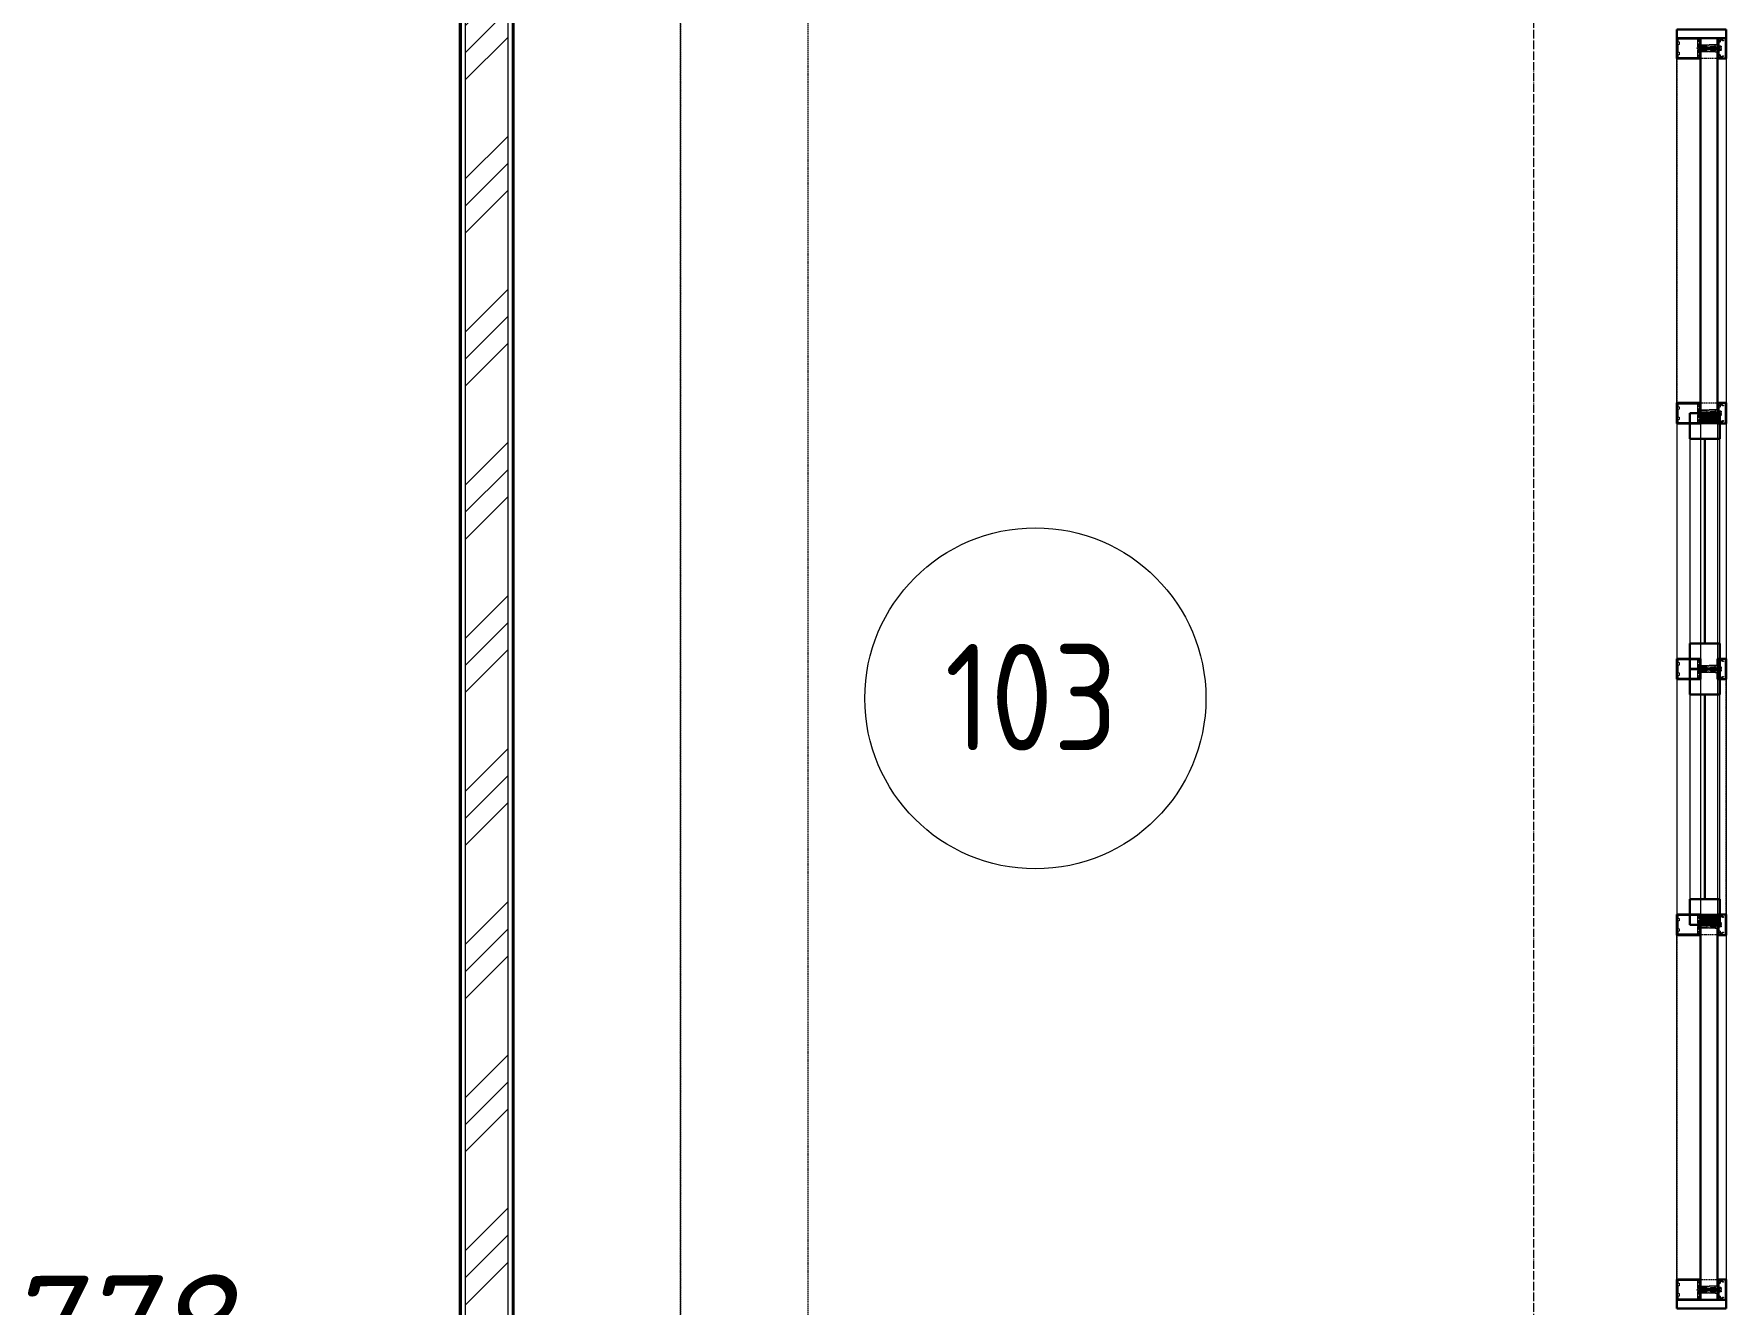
# Model space of a CAD drawing. Header units: millimetres. Extents: x 749182 to 2267578, y 70462 to 311449.
# Drawn here: x 1973313 to 1977281, y 79087 to 82067 of the extents above; entities that cross this region are included whole.
import ezdxf

# ---------------------------------------------------------------- set-up
doc = ezdxf.new("R2010")
doc.units = ezdxf.units.MM
for name, pattern in [('ADSK_Линия сетки', [25, 20, -2.5, 0, -2.5]), ('ADSK_Сверху', [4.5, 3, -1.5]), ('осеваяX2', [4, 2.5, -0.5, 0.5, -0.5])]:
    doc.linetypes.add(name, pattern=pattern)
doc.layers.get('Defpoints').update_dxf_attribs({"color": 255})
for name, color, linetype, lineweight in [('_ Окна', 7, 'Continuous', 30), ('Витраж', 7, 'Continuous', 9), ('Каркас', 7, 'Continuous', 9), ('Марки помещений', 7, 'Continuous', 20), ('Окна', 7, 'Continuous', 18), ('Оси', 165, 'осеваяX2', 13), ('Панели витража', 7, 'Continuous', 9), ('размеры', 7, 'Continuous', 9), ('Стены внутренние', 7, 'Continuous', 18), ('Стены штриховка', 7, 'Continuous', 18), ('Узлы', 7, 'Continuous', 18)]:
    doc.layers.add(name, color=color, linetype=linetype, lineweight=lineweight)
doc.styles.add('GOST Common_2', font='GOST_Common.ttf', dxfattribs={"width": 0.9, "height": 200})
doc.styles.add('М2', font='isocpeui.ttf')
doc.dimstyles.new('SPDS 1_100', dxfattribs={"dimscale": 100, "dimtxt": 2.5, "dimasz": 1.77, "dimexe": 1.25, "dimexo": 0.625, "dimtad": 1, "dimdec": 0, "dimrnd": 0.001, "dimzin": 9, "dimtxsty": 'М2', "dimblk": 'ARCHTICK', "dimcen": 2.5, "dimdle": 2, "dimclrt": 256, "dimadec": 0, "dimazin": 2, "dimtfac": 0.75, "dimtdec": 0, "dimtmove": 1, "dimatfit": 3, "dimfxl": 0, "dimtolj": 1, "dimlwd": 9, "dimlwe": 9, "dimarcsym": 0})

# ---------------------------------------------------------------- blocks, each defined once
blk = doc.blocks.new('Системная панель - ADSK_Cтеклопакет_40мм-1856710-01 План 1-го этажа маркировочный')
at = {"layer": 'Панели витража', "color": 253, "linetype": 'ADSK_Сверху', "true_color": 0xaaaaaa}
for p, q in [((-576, 20), (-599.8125, 20)), ((-599.8125, 20), (-599.8125, -20)), ((599.8125, 20), (576, 20)), ((599.8125, 20), (599.8125, -20)), ((-599.8125, -20), (-576, -20)), ((576, -20), (599.8125, -20))]:
    blk.add_line(p, q, dxfattribs=at)
blk = doc.blocks.new('Прямоугольный импост - Зазор 20х116мм-1858175-01 План 1-го этажа маркировочный')
at = {"layer": 'Витраж', "color": 253, "linetype": 'ADSK_Сверху', "true_color": 0xaaaaaa}
for p, q in [((18944.8, 6416.3), (18944.8, 6392.3)), ((19060.8, 6416.3), (19060.8, 6392.3))]:
    blk.add_line(p, q, dxfattribs=at)
blk = doc.blocks.new('Прямоугольный импост - Зазор 20х116мм-1858203-01 План 1-го этажа маркировочный')
at = {"layer": 'Витраж', "color": 253, "linetype": 'ADSK_Сверху', "true_color": 0xaaaaaa}
for p, q in [((0, 76), (-20, 76)), ((-20, 76), (-20, 20)), ((0, -40), (0, 76)), ((-20, -20), (-20, -40)), ((-20, -40), (0, -40))]:
    blk.add_line(p, q, dxfattribs=at)
blk = doc.blocks.new('Прямоугольный импост - 48х116мм простой-1856203-01 План 1-го этажа маркировочный')
at = {"layer": 'Витраж', "color": 253, "linetype": 'ADSK_Сверху', "true_color": 0xaaaaaa}
for p, q in [((19060.8, 5536.3), (18944.8, 5536.3)), ((18944.8, 5536.3), (18944.8, 4960.3)), ((19060.8, 5536.3), (19060.8, 4960.3))]:
    blk.add_line(p, q, dxfattribs=at)
blk = doc.blocks.new('Прямоугольный импост - 48х116мм-1510904-01 План 1-го этажа маркировочный')
at = {"layer": 'Витраж', "color": 253, "linetype": 'ADSK_Сверху', "true_color": 0xaaaaaa}
for p, q in [((18944.8, 4960.3), (18944.8, 4384.3)), ((19000.8, 4960.3), (19000.8, 4384.3)), ((19040.8, 4960.3), (19040.8, 4384.3)), ((19060.8, 4384.3), (19060.8, 4960.3)), ((18944.8, 4384.3), (19000.8, 4384.3)), ((19000.8, 4384.3), (19040.8, 4384.3)), ((19040.8, 4384.3), (19060.8, 4384.3))]:
    blk.add_line(p, q, dxfattribs=at)
blk = doc.blocks.new('Системная панель - ADSK_Cтеклопакет_40мм-1856715-01 План 1-го этажа маркировочный')
at = {"layer": 'Панели витража', "color": 253, "linetype": 'ADSK_Сверху', "true_color": 0xaaaaaa}
for p, q in [((11.90625, 20), (-11.90625, 20)), ((-11.90625, -20), (-11.90625, 20)), ((11.90625, 20), (11.90625, -20)), ((-11.90625, -20), (11.90625, -20))]:
    blk.add_line(p, q, dxfattribs=at)
blk = doc.blocks.new('Системная панель - ADSK_Cтеклопакет_40мм-1856717-01 План 1-го этажа маркировочный')
at = {"layer": 'Панели витража', "color": 253, "linetype": 'ADSK_Сверху', "true_color": 0xaaaaaa}
for p, q in [((-404, 20), (-427.8125, 20)), ((-427.8125, -20), (-427.8125, 20)), ((427.8125, 20), (404, 20)), ((427.8125, 20), (427.8125, -20)), ((-427.8125, -20), (-404, -20)), ((404, -20), (427.8125, -20))]:
    blk.add_line(p, q, dxfattribs=at)
blk = doc.blocks.new('Прямоугольный импост - 48х116мм простой-1856204-01 План 1-го этажа маркировочный')
at = {"layer": 'Витраж', "color": 253, "linetype": 'ADSK_Сверху', "true_color": 0xaaaaaa}
for p, q in [((19060.8, 4336.3), (18944.8, 4336.3)), ((18944.8, 4336.3), (18944.8, 3528.3)), ((19060.8, 4336.3), (19060.8, 3528.3)), ((18944.8, 3528.3), (19060.8, 3528.3))]:
    blk.add_line(p, q, dxfattribs=at)
blk = doc.blocks.new('Прямоугольный импост - Зазор 20х116мм-1858213-01 План 1-го этажа маркировочный')
at = {"layer": 'Витраж', "color": 253, "linetype": 'ADSK_Сверху', "true_color": 0xaaaaaa}
for p, q in [((-20, 20), (-20, 76)), ((-20, 76), (0, 76)), ((0, 76), (0, -40)), ((-20, -40), (-20, -20)), ((0, -40), (-20, -40))]:
    blk.add_line(p, q, dxfattribs=at)
blk = doc.blocks.new('Прямоугольный импост - 48х116мм-1856704-01 План 1-го этажа маркировочный')
at = {"layer": 'Витраж', "color": 253, "linetype": 'ADSK_Сверху', "true_color": 0xaaaaaa}
for p, q in [((-24, 76), (24, 76)), ((24, -40), (-24, -40))]:
    blk.add_line(p, q, dxfattribs=at)
blk = doc.blocks.new('Прямоугольный импост - 48х116мм-1858178-01 План 1-го этажа маркировочный')
at = {"layer": 'Витраж', "color": 253, "linetype": 'ADSK_Сверху', "true_color": 0xaaaaaa}
for p, q in [((-24, 20), (-24, 76)), ((-24, 76), (24, 76)), ((-24, -40), (-24, -20)), ((24, -40), (-24, -40))]:
    blk.add_line(p, q, dxfattribs=at)
blk = doc.blocks.new('Прямоугольный импост - 48х116мм-V18-01 План 1-го этажа маркировочный')
at = {"layer": 'Витраж', "color": 253, "linetype": 'ADSK_Сверху', "true_color": 0xaaaaaa}
for p, q in [((-24, 76), (24, 76)), ((24, 76), (24, 20)), ((24, -20), (24, -40)), ((24, -40), (-24, -40))]:
    blk.add_line(p, q, dxfattribs=at)
blk = doc.blocks.new('Прямоугольный импост - Зазор 20х116мм-1858181-01 План 1-го этажа маркировочный')
at = {"layer": 'Витраж', "color": 253, "linetype": 'ADSK_Сверху', "true_color": 0xaaaaaa}
for p, q in [((19060.8, 6460.3), (18944.8, 6460.3)), ((18944.8, 6460.3), (18944.8, 6416.3)), ((19060.8, 6460.3), (19060.8, 6416.3))]:
    blk.add_line(p, q, dxfattribs=at)
blk = doc.blocks.new('Системная панель - ADSK_Глухая_40 мм-1856709-01 План 1-го этажа маркировочный')
at = {"layer": 'Панели витража'}
for points in [[(-576, 12), (-576, 20), (-599.8, 19.7), (-599.8, -20), (-576, -20)], [(599.8, 19.7), (599.8, 20), (576, 20), (576, -20), (599.8, -19.1), (599.8, 12)]]:
    blk.add_hatch(color=256, dxfattribs=at).paths.add_polyline_path(points)
blk = doc.blocks.new('Прямоугольный импост - Зазор 20х116мм-1856230-01 План 1-го этажа маркировочный')
at = {"layer": 'Витраж', "lineweight": 30}
for p, q in [((0, 76), (-20, 76)), ((-20, 76), (-20, -40)), ((0, -40), (0, 76)), ((-20, -40), (0, -40))]:
    blk.add_line(p, q, dxfattribs=at)
blk = doc.blocks.new('Системная панель - ADSK_Cтеклопакет_40мм-1856712-01 План 1-го этажа маркировочный')
at = {"layer": 'Панели витража', "lineweight": 30}
for p, q in [((11.90625, 20), (-11.90625, 20)), ((-11.90625, 20), (-11.90625, -20)), ((11.90625, -20), (11.90625, 20)), ((-11.90625, -20), (11.90625, -20))]:
    blk.add_line(p, q, dxfattribs=at)
blk = doc.blocks.new('Витраж-тент - 60мм СМ4-1856713-01 План 1-го этажа маркировочный')
at = {"layer": '_ Окна'}
for p, q in [((-299.8125, 25), (-299.8125, -45)), ((-299.8125, 25), (-239.8125, 25)), ((-299.8125, -45), (-299.8125, 25)), ((-239.8125, 25), (-239.8125, -45)), ((299.8125, 25), (239.8125, 25)), ((239.8125, 25), (239.8125, -45)), ((299.8125, -45), (299.8125, 25)), ((299.8125, -45), (299.8125, 25)), ((-239.8125, -10), (239.8125, -10)), ((-239.8125, -45), (-299.8125, -45)), ((239.8125, -45), (299.8125, -45))]:
    blk.add_line(p, q, dxfattribs=at)
at = {"layer": 'Окна'}
for p, q in [((239.8125, 25), (-239.8125, 25)), ((-239.8125, -45), (239.8125, -45))]:
    blk.add_line(p, q, dxfattribs=at)
blk = doc.blocks.new('Системная панель - ADSK_Cтеклопакет_40мм-1856714-01 План 1-го этажа маркировочный')
at = {"layer": 'Панели витража', "lineweight": 30}
for p, q in [((427.8125, 20), (-427.8125, 20)), ((-427.8125, 20), (-427.8125, -20)), ((427.8125, -20), (427.8125, 20)), ((-427.8125, -20), (427.8125, -20))]:
    blk.add_line(p, q, dxfattribs=at)
blk = doc.blocks.new('Прямоугольный импост - Зазор 20х116мм-1856234-01 План 1-го этажа маркировочный')
at = {"layer": 'Витраж', "lineweight": 30}
for p, q in [((-20, 76), (0, 76)), ((-20, -40), (-20, 76)), ((0, 76), (0, -40)), ((0, -40), (-20, -40))]:
    blk.add_line(p, q, dxfattribs=at)
blk = doc.blocks.new('Прямоугольный импост - 48х116мм простой-V212-01 План 1-го этажа маркировочный')
at = {"layer": 'Витраж'}
for p, q in [((18944.8, 3528.3), (18944.8, 4336.3)), ((19060.8, 4336.3), (19060.8, 3528.3))]:
    blk.add_line(p, q, dxfattribs=at)
blk = doc.blocks.new('Прямоугольный импост - 48х116-1503859-01 План 1-го этажа маркировочный')
at = {"layer": 'Узлы'}
for p, q in [((-24, 76.5), (-24, 20.5)), ((24, 76.5), (-24, 76.5)), ((-21.5, 23), (-21.5, 74)), ((-21.5, 74), (-16.6, 74)), ((-15.1, 72.4), (-15.1, 70.9)), ((-15.1, 70.9), (-9.2, 70.9)), ((-9.2, 70.9), (-9.2, 72.4)), ((-7.6, 74), (7.6, 74)), ((9.2, 72.4), (9.2, 70.9)), ((9.2, 70.9), (15.1, 70.9)), ((15.1, 70.9), (15.1, 72.4)), ((16.6, 74), (21.5, 74)), ((21.5, 74), (21.5, 23)), ((24, 20.5), (24, 76.5)), ((-24, 20.5), (-18.1, 20.5)), ((-21, 23), (-21.5, 23)), ((-21, 26.1), (-21, 23)), ((-4.1, 26.8), (-20.2, 26.8)), ((-17.2, 24.3), (-15.8, 24.3)), ((-15, 20.5), (-11.8, 20.5)), ((-11, 21.3), (-11, 23.5)), ((-10.5, 24.3), (-10.5, 22.4)), ((-10.2, 24.3), (-5.9, 24.3)), ((-9.7, 21.7), (-8, 21.7)), ((-8, 21.7), (-8, 2.5)), ((-8, -14.1), (-8, 0)), ((-7.7, 2.2), (-6.7, 2.2)), ((-6.7, 0.3), (-7.7, 0.3)), ((-6.4, 2), (-6.4, 0.6)), ((-5.4, 5.1), (-5.4, 22.8)), ((-3.5, 5.1), (-5.4, 5.1)), ((-5.1, 23.5), (-5.1, 21.3)), ((-4.3, 20.5), (-0.8, 20.5)), ((-2.6, 23.8), (-2.6, 25.3)), ((2.6, 23.8), (-2.6, 23.8)), ((-2.5, -1.3), (-1.1, 4.3)), ((-0.8, 20.5), (0, 21.3)), ((0, 21.3), (0.8, 20.5)), ((0.8, 20.5), (4.3, 20.5)), ((1.1, 4.3), (2.5, -1.3)), ((2.6, 25.3), (2.6, 23.8)), ((5.4, 5.1), (3.5, 5.1)), ((20.2, 26.8), (4.1, 26.8)), ((5.1, 21.3), (5.1, 23.5)), ((5.4, 22.8), (5.4, 5.1)), ((5.9, 24.3), (10.2, 24.3)), ((6.4, 0.6), (6.4, 2)), ((6.7, 2.2), (7.7, 2.2)), ((7.7, 0.3), (6.7, 0.3)), ((8, 2.5), (8, 21.7)), ((8, 21.7), (9.7, 21.7)), ((8, -14.1), (8, 0)), ((10.5, 22.4), (10.5, 24.3)), ((11, 23.5), (11, 21.3)), ((11.8, 20.5), (15, 20.5)), ((15.8, 24.3), (17.2, 24.3)), ((18.1, 20.5), (24, 20.5)), ((21, 23), (21, 26.1)), ((21.5, 23), (21, 23)), ((-24, -20), (-24, -24.7)), ((-24, -27.3), (-24, -39.5)), ((-24, -39.5), (24, -39.5)), ((-21.4, -19.5), (-23.5, -19.5)), ((-23.2, -25.5), (-22.2, -25.5)), ((-22.7, -38.2), (-22.7, -27.8)), ((-22.7, -27.8), (-22, -27.8)), ((-7.4, -38.2), (-22.7, -38.2)), ((-22, -25.7), (-22.5, -25.7)), ((-21.8, -28), (-19.1, -32.6)), ((-18.3, -23.3), (-20.5, -23.3)), ((-18.9, -28.9), (-18.9, -25.5)), ((-18.9, -25.5), (-16, -25.5)), ((-17.4, -31.6), (-18.9, -28.9)), ((-5.7, -19.5), (-17.4, -19.5)), ((-14.5, -24), (-14.5, -22)), ((-14.5, -22), (-8.3, -22)), ((-8.3, -22), (-7.6, -22.7)), ((-6.9, -14.1), (-8, -14.1)), ((-0.4, -22.7), (-7.6, -22.7)), ((0, -38), (-7.4, -38.2)), ((-6.9, -14.1), (-6.6, -14.5)), ((-6.6, -14.5), (-6.2, -14.1)), ((-6.2, -14.1), (-4.3, -14.1)), ((-5.3, -19.1), (-5.7, -19.5)), ((-5, -19.5), (-5.3, -19.1)), ((5, -19.5), (-5, -19.5)), ((-2.4, -0.9), (-4.9, -3.8)), ((-4.9, -3.8), (-4.9, -14.1)), ((-4.9, -3.8), (4.9, -3.8)), ((-4.3, -14.1), (-3.9, -14.5)), ((-3.9, -14.5), (-3.6, -14.1)), ((-3.6, -14.1), (-2.5, -14.1)), ((-2.5, -14.1), (-2.5, -1.1)), ((2.4, -0.9), (-2.4, -0.9)), ((-0.4, -22.7), (0, -22.3)), ((0, -22.3), (0.4, -22.7)), ((15.9, -38.2), (0, -38)), ((7.6, -22.7), (0.4, -22.7)), ((4.9, -3.8), (2.4, -0.9)), ((2.5, -1.3), (2.5, -14.1)), ((2.5, -14.1), (3.6, -14.1)), ((3.6, -14.1), (3.9, -14.5)), ((3.9, -14.5), (4.3, -14.1)), ((4.3, -14.1), (6.2, -14.1)), ((4.9, -3.8), (4.9, -14.1)), ((5.3, -19.1), (5, -19.5)), ((5.7, -19.5), (5.3, -19.1)), ((17.4, -19.5), (5.7, -19.5)), ((6.2, -14.1), (6.6, -14.5)), ((6.6, -14.5), (6.9, -14.1)), ((8, -14.1), (6.9, -14.1)), ((7.6, -22.7), (8.3, -22)), ((8.3, -22), (14.5, -22)), ((14.5, -22), (14.5, -24)), ((22.7, -38.2), (15.9, -38.2)), ((16, -25.5), (18.9, -25.5)), ((17, -22), (17, -21.8)), ((18.9, -28.9), (17.4, -31.6)), ((20.5, -23.3), (18.3, -23.3)), ((18.9, -25.5), (18.9, -28.9)), ((19.1, -32.6), (21.8, -28)), ((23.5, -19.5), (21.4, -19.5)), ((21.8, -21.8), (21.8, -22)), ((22.5, -25.7), (22, -25.7)), ((22, -27.8), (22.7, -27.8)), ((22.2, -25.5), (23.2, -25.5)), ((22.7, -27.8), (22.7, -38.2)), ((24, -24.7), (24, -20)), ((24, -39.5), (24, -27.3))]:
    blk.add_line(p, q, dxfattribs=at)
at = {"layer": 'Узлы', "lineweight": 9}
for p, q in [((0, 28.9), (-2.4, 26.5)), ((-2.4, 26.5), (-2.4, -0.9)), ((2.4, 26.5), (0, 28.9)), ((2.4, -0.9), (2.4, 26.5)), ((-8, -19.5), (-8, -14.1)), ((-6.3, -23.7), (-6.3, -22.7)), ((6.4, -23.7), (-6.3, -23.7)), ((-5.2, -27.2), (-5.2, -23.7)), ((-5.1, -27.3), (5.1, -27.3)), ((3.9, -28.1), (-3.9, -28.1)), ((-2.6, -27.2), (-2.6, -23.7)), ((-2.5, -14.1), (-2.5, -19.5)), ((2.5, -14.1), (2.5, -19.5)), ((2.6, -27.2), (2.6, -23.7)), ((5.2, -27.2), (5.2, -23.7)), ((6.4, -22.7), (6.4, -23.7)), ((8, -14.1), (8, -19.5))]:
    blk.add_line(p, q, dxfattribs=at)
at = {"layer": 'Узлы'}
for centre, radius, start, end in [((-16.6, 72.4), 1.52, 0, 90), ((-7.6, 72.4), 1.52, 90, 180), ((7.6, 72.4), 1.52, 0, 90), ((16.6, 72.4), 1.52, 90, 180), ((-20.2, 26.1), 0.762, 90, 180), ((-17.2, 23), 1.27, 90, 180), ((-16.2, 22.8), 2.29, 180, 225.1897), ((-18.1, 20.9), 0.381, 270, 45.1897), ((-15.8, 23), 1.27, 0, 90), ((-15, 20.9), 0.381, 134.8103, 270), ((-16.9, 22.8), 2.29, 314.8103, 0), ((-11.8, 21.3), 0.762, 270, 0), ((-10.2, 23.5), 0.762, 90, 180), ((-9.7, 22.4), 0.762, 180, 270), ((-7.7, 2.5), 0.254, 180, 270), ((-7.7, 0), 0.254, 90, 180), ((-6.9, 22.8), 1.52, 360, 90), ((-6.7, 2), 0.254, 360, 90), ((-6.7, 0.6), 0.254, 270, 360), ((-5.9, 23.5), 0.762, 0, 90), ((-4.3, 21.3), 0.762, 180, 270), ((-4.1, 25.3), 1.52, 360, 90), ((0, 4), 3.63, 17.5064, 162.4936), ((0, 4), 1.09, 15, 165), ((4.1, 25.3), 1.52, 90, 180), ((4.3, 21.3), 0.762, 270, 0), ((5.9, 23.5), 0.762, 90, 180), ((6.9, 22.8), 1.52, 90, 180), ((6.7, 2), 0.254, 90, 180), ((6.7, 0.6), 0.254, 180, 270), ((7.7, 2.5), 0.254, 270, 0), ((7.7, 0), 0.254, 0, 90), ((9.7, 22.4), 0.762, 270, 0), ((10.2, 23.5), 0.762, 0, 90), ((11.8, 21.3), 0.762, 180, 270), ((15.8, 23), 1.27, 90, 180), ((16.9, 22.8), 2.29, 180, 225.1897), ((15, 20.9), 0.381, 270, 45.1897), ((17.2, 23), 1.27, 0, 90), ((18.1, 20.9), 0.381, 134.8103, 270), ((16.2, 22.8), 2.29, 314.8103, 0), ((20.2, 26.1), 0.762, 0, 90), ((-23.5, -20), 0.508, 90, 180), ((-23.2, -24.7), 0.762, 180, 270), ((-22.5, -27.3), 1.52, 90, 180), ((-22.2, -26.8), 1.27, 288.6629, 90), ((-22, -26.8), 1.02, 270, 90), ((-19.5, -21.8), 2.29, 134.8103, 180), ((-20.5, -22), 1.27, 180, 270), ((-21.4, -19.9), 0.381, 314.8103, 90), ((-18.3, -32.1), 1.02, 210, 30), ((-18.3, -22), 1.27, 270, 0), ((-17.4, -19.9), 0.381, 90, 225.1897), ((-19.3, -21.8), 2.29, 0, 45.1897), ((-16, -24), 1.52, 270, 0), ((16, -24), 1.52, 180, 270), ((19.3, -21.8), 2.29, 134.8103, 180), ((18.3, -22), 1.27, 180, 270), ((18.3, -32.1), 1.02, 150, 330), ((17.4, -19.9), 0.381, 314.8103, 90), ((20.5, -22), 1.27, 270, 0), ((21.4, -19.9), 0.381, 90, 225.1897), ((22.2, -26.8), 1.27, 90, 251.3371), ((22, -26.8), 1.02, 90, 270), ((19.5, -21.8), 2.29, 0, 45.1897), ((22.5, -27.3), 1.52, 360, 90), ((23.2, -24.7), 0.762, 270, 0), ((23.5, -20), 0.508, 0, 90)]:
    blk.add_arc(centre, radius, start, end, dxfattribs=at)
at = {"layer": 'Узлы', "lineweight": 9}
for centre, radius, start, end in [((-3.9, -26.7), 1.38, 200.9416, 339.0732), ((0, -23.9), 4.19, 234.2873, 305.7127), ((3.9, -26.7), 1.38, 200.9416, 339.0732)]:
    blk.add_arc(centre, radius, start, end, dxfattribs=at)
blk = doc.blocks.new('Прямоугольный импост - 48х116мм-1856700-01 План 1-го этажа маркировочный')
at = {"layer": 'Витраж', "lineweight": 30}
for p, q in [((-24, 20), (-24, 76)), ((-24, 76), (24, 76)), ((24, 76), (24, 20)), ((-0.1875, 20), (-24, 20)), ((-0.1875, -20), (-0.1875, 20)), ((24, 20), (0.1875, 20)), ((0.1875, 20), (0.1875, -20)), ((-24, -40), (-24, -20)), ((-24, -20), (-0.1875, -20)), ((0.1875, -20), (24, -20)), ((24, -20), (24, -40)), ((24, -40), (-24, -40))]:
    blk.add_line(p, q, dxfattribs=at)
blk = doc.blocks.new('Прямоугольный импост - 48х116мм-1856701-01 План 1-го этажа маркировочный')
at = {"layer": 'Витраж', "lineweight": 30}
for p, q in [((-24, 20), (-24, 76)), ((-24, 76), (24, 76)), ((24, 76), (24, 20)), ((-0.1875, 20), (-24, 20)), ((-0.1875, -20), (-0.1875, 20)), ((24, 20), (0.1875, 20)), ((0.1875, 20), (0.1875, -20)), ((-24, -40), (-24, -20)), ((-24, -20), (-0.1875, -20)), ((0.1875, -20), (24, -20)), ((24, -20), (24, -40)), ((24, -40), (-24, -40))]:
    blk.add_line(p, q, dxfattribs=at)
blk = doc.blocks.new('Витраж-тент - 60мм СМ4-1856718-01 План 1-го этажа маркировочный')
at = {"layer": '_ Окна'}
for p, q in [((-299.8125, 25), (-299.8125, -45)), ((-299.8125, 25), (-239.8125, 25)), ((-299.8125, -45), (-299.8125, 25)), ((-239.8125, 25), (-239.8125, -45)), ((299.8125, 25), (239.8125, 25)), ((239.8125, 25), (239.8125, -45)), ((299.8125, -45), (299.8125, 25)), ((299.8125, -45), (299.8125, 25)), ((-239.8125, -10), (239.8125, -10)), ((-239.8125, -45), (-299.8125, -45)), ((239.8125, -45), (299.8125, -45))]:
    blk.add_line(p, q, dxfattribs=at)
at = {"layer": 'Окна'}
for p, q in [((239.8125, 25), (-239.8125, 25)), ((-239.8125, -45), (239.8125, -45))]:
    blk.add_line(p, q, dxfattribs=at)
blk = doc.blocks.new('Прямоугольный импост - 48х116мм-V213-01 План 1-го этажа маркировочный')
at = {"layer": 'Витраж'}
for p, q in [((18944.8, 4936.3), (18944.8, 4384.3)), ((19000.8, 4936.3), (19000.8, 4384.3)), ((19040.8, 4936.3), (19040.8, 4384.3)), ((19060.8, 4936.3), (19060.8, 4384.3)), ((19040.8, 4384.3), (19000.8, 4384.3))]:
    blk.add_line(p, q, dxfattribs=at)
blk = doc.blocks.new('Прямоугольный импост - 48х116мм-1510903-01 План 1-го этажа маркировочный')
at = {"layer": 'Витраж'}
for p, q in [((18944.8, 5536.3), (18944.8, 4984.3)), ((19000.8, 5536.3), (19040.8, 5536.3)), ((19000.8, 5536.3), (19000.8, 4984.3)), ((19040.8, 5536.3), (19040.8, 4984.3)), ((19060.8, 5536.3), (19060.8, 4984.3))]:
    blk.add_line(p, q, dxfattribs=at)
blk = doc.blocks.new('Прямоугольный импост - 48х116мм-1856705-01 План 1-го этажа маркировочный')
at = {"layer": 'Витраж', "lineweight": 30}
for p, q in [((-24, 20), (-24, 76)), ((-24, 76), (24, 76)), ((24, 76), (24, 20)), ((-0.1875, 20), (-24, 20)), ((-0.1875, -20), (-0.1875, 20)), ((24, 20), (0.1875, 20)), ((0.1875, 20), (0.1875, -20)), ((-24, -40), (-24, -20)), ((-24, -20), (-0.1875, -20)), ((0.1875, -20), (24, -20)), ((24, -20), (24, -40)), ((24, -40), (-24, -40))]:
    blk.add_line(p, q, dxfattribs=at)
blk = doc.blocks.new('_ArchTick')
at = {"color": 0, "linetype": 'ByBlock', "const_width": 0.15}
blk.add_lwpolyline([(-0.5, -0.5), (0.5, 0.5)], dxfattribs=at)
blk = doc.blocks.new('*D2798')
at = {"layer": 'Defpoints', "color": 0, "lineweight": 20, "transparency": 16777216}
for p in [(1974321.8, 78845.4), (1972549.1, 78023.5), (1974326.8, 78034.5)]:
    blk.add_point(p, dxfattribs=at)
at = {"layer": 'размеры', "color": 0, "lineweight": 9, "transparency": 16777216}
for p, q in [((1972548.7, 78086), (1972543.3, 78959.4)), ((1974326.5, 78097), (1974321.1, 78970.4)), ((1972344.1, 78833.2), (1974521.8, 78846.7))]:
    blk.add_line(p, q, dxfattribs=at)
at = {"layer": 'размеры', "color": 0, "lineweight": 9, "transparency": 16777216, "xscale": 177, "yscale": 177, "zscale": 177}
for p, rotation in [((1972544.1, 78834.4), 180.3539853075879), ((1974321.8, 78845.4), 0.3539853075879167)]:
    blk.add_blockref('_ArchTick', p, dxfattribs=dict(at, rotation=rotation))
at = {"layer": 'размеры', "lineweight": 20, "transparency": 16777216, "insert": (1973431.8, 79029), "char_height": 250, "width": 560.473, "attachment_point": 5, "rotation": 0.354, "style": 'М2'}
blk.add_mtext('\\A1;1778', dxfattribs=at)
blk = doc.blocks.new('ADSK_Марка_Помещение_ОдноЗначение - Номер-247393-01 План 1-го этажа маркировочный')
at = {"layer": 'Марки помещений'}
blk.add_circle((0, 0), 4, dxfattribs=at)

msp = doc.modelspace()

# ---------------------------------------------------------------- hatches: boundary and pattern name
at = {"layer": 'Стены внутренние', "lineweight": 9}
h = msp.add_hatch(dxfattribs=at)
h.set_pattern_fill('FP_6', color=256, style=0, pattern_type=2)
h.set_pattern_definition([(45, (1958220.23, 75616.62), (-179.605, 179.605), []), (45, (1958283.73, 75616.62), (0, 359.2102), []), (45, (1958156.73, 75616.62), (0, 359.2102), [])])
h.paths.add_polyline_path([(1974325.1218, 78313.0968), (1974424.4026, 78313.0968), (1974424.4026, 84316.5472), (1974324.4028, 84316.5154), (1974324.4026, 78313.0968)])

# ---------------------------------------------------------------- linework, layer by layer
at = {"layer": 'Каркас', "color": 253, "linetype": 'ADSK_Сверху', "true_color": 0xb2b2b2}
for p, q in [((1974828.7052, 84543.6161), (1974828.7052, 78156.6386)), ((1975128.7052, 78156.6386), (1975128.7052, 84543.6161))]:
    msp.add_line(p, q, dxfattribs=at)
at = {"layer": 'Каркас', "color": 253, "linetype": 'ADSK_Сверху', "true_color": 0xaaaaaa}
for p, q in [((1974828.7052, 78156.6386), (1974828.7052, 84543.6161)), ((1975128.7052, 78156.6386), (1975128.7052, 84543.6161))]:
    msp.add_line(p, q, dxfattribs=at)
at = {"layer": 'Оси', "linetype": 'ADSK_Линия сетки'}
msp.add_line((1976830.1361, 71313.2448), (1976830.1361, 120151.4054), dxfattribs=at)
at = {"layer": 'Стены внутренние', "lineweight": 40}
for p, q in [((1974312.4026, 84316.8432), (1974312.4026, 78313.0968)), ((1974436.4026, 78313.0968), (1974436.4026, 84316.5154))]:
    msp.add_line(p, q, dxfattribs=at)
at = {"layer": 'Стены штриховка'}
for p, q in [((1974314.4026, 84316.8379), (1974314.4026, 78313.0968)), ((1974324.4026, 84316.8115), (1974324.4026, 78313.0968)), ((1974424.4026, 84316.5472), (1974424.4026, 78313.0968)), ((1974434.4026, 84316.5207), (1974434.4026, 78313.0968))]:
    msp.add_line(p, q, dxfattribs=at)

# ---------------------------------------------------------------- block references
at = {"layer": '_ Окна', "rotation": 269.9999999999999}
for name, p in [('Витраж-тент - 60мм СМ4-1856713-01 План 1-го этажа маркировочный', (1977241.0708, 80876.8971)), ('Витраж-тент - 60мм СМ4-1856718-01 План 1-го этажа маркировочный', (1977241.0708, 80276.8971))]:
    msp.add_blockref(name, p, dxfattribs=at)
at = {"layer": 'Витраж', "color": 253, "linetype": 'ADSK_Сверху', "true_color": 0xaaaaaa, "rotation": 89.99999999999993}
msp.add_blockref('Прямоугольный импост - Зазор 20х116мм-1858203-01 План 1-го этажа маркировочный', (1977241.0708, 82076.8971), dxfattribs=at)
at = {"layer": 'Витраж', "color": 253, "linetype": 'ADSK_Сверху', "true_color": 0xaaaaaa}
for name, p in [('Прямоугольный импост - Зазор 20х116мм-1858181-01 План 1-го этажа маркировочный', (1958220.2258, 75616.6187)), ('Прямоугольный импост - Зазор 20х116мм-1858175-01 План 1-го этажа маркировочный', (1958220.2258, 75616.6187)), ('Прямоугольный импост - 48х116мм простой-1856204-01 План 1-го этажа маркировочный', (1958220.2258, 77672.6187)), ('Прямоугольный импост - 48х116мм простой-1856203-01 План 1-го этажа маркировочный', (1958220.2258, 75616.6187)), ('Прямоугольный импост - 48х116мм-1510904-01 План 1-го этажа маркировочный', (1958220.2258, 75616.6187)), ('Прямоугольный импост - 48х116мм простой-1856204-01 План 1-го этажа маркировочный', (1958220.2258, 75616.6187))]:
    msp.add_blockref(name, p, dxfattribs=at)
at = {"layer": 'Витраж', "rotation": 89.99999999999993}
msp.add_blockref('Прямоугольный импост - Зазор 20х116мм-1856230-01 План 1-го этажа маркировочный', (1977241.0708, 82076.8971), dxfattribs=at)
at = {"layer": 'Витраж', "color": 253, "linetype": 'ADSK_Сверху', "true_color": 0xaaaaaa, "extrusion": (0, 0, -1), "rotation": 270.0000000000001}
for name, p in [('Прямоугольный импост - 48х116мм-1858178-01 План 1-го этажа маркировочный', (-1977241.0708, 82032.8971)), ('Прямоугольный импост - 48х116мм-1856704-01 План 1-го этажа маркировочный', (-1977241.0708, 81176.8971)), ('Прямоугольный импост - 48х116мм-1856704-01 План 1-го этажа маркировочный', (-1977241.0708, 79976.8971)), ('Прямоугольный импост - 48х116мм-V18-01 План 1-го этажа маркировочный', (-1977241.0708, 79120.8971)), ('Прямоугольный импост - Зазор 20х116мм-1858213-01 План 1-го этажа маркировочный', (-1977241.0708, 79076.8971))]:
    msp.add_blockref(name, p, dxfattribs=at)
at = {"layer": 'Витраж', "lineweight": 9, "extrusion": (0, 0, -1), "rotation": 270.0000000000001}
for p in [(-1977241.5708, 82032.8971), (-1977241.5708, 80576.8971), (-1977241.5708, 79976.8971), (-1977241.5708, 79120.8971)]:
    msp.add_blockref('Прямоугольный импост - 48х116-1503859-01 План 1-го этажа маркировочный', p, dxfattribs=at)
at = {"layer": 'Витраж', "extrusion": (0, 0, -1), "rotation": 270.0000000000001}
for name, p in [('Прямоугольный импост - 48х116мм-1856705-01 План 1-го этажа маркировочный', (-1977241.0708, 82032.8971)), ('Прямоугольный импост - 48х116мм-1856700-01 План 1-го этажа маркировочный', (-1977241.0708, 81176.8971)), ('Прямоугольный импост - 48х116мм-1856701-01 План 1-го этажа маркировочный', (-1977241.0708, 80576.8971)), ('Прямоугольный импост - 48х116мм-1856700-01 План 1-го этажа маркировочный', (-1977241.0708, 79976.8971)), ('Прямоугольный импост - 48х116мм-1856705-01 План 1-го этажа маркировочный', (-1977241.0708, 79120.8971)), ('Прямоугольный импост - Зазор 20х116мм-1856234-01 План 1-го этажа маркировочный', (-1977241.0708, 79076.8971))]:
    msp.add_blockref(name, p, dxfattribs=at)
at = {"layer": 'Витраж'}
for name, p in [('Прямоугольный импост - 48х116мм простой-V212-01 План 1-го этажа маркировочный', (1958220.2258, 77672.6187)), ('Прямоугольный импост - 48х116мм-1510903-01 План 1-го этажа маркировочный', (1958220.2258, 75616.6187)), ('Прямоугольный импост - 48х116мм-V213-01 План 1-го этажа маркировочный', (1958220.2258, 75616.6187)), ('Прямоугольный импост - 48х116мм простой-V212-01 План 1-го этажа маркировочный', (1958220.2258, 75616.6187))]:
    msp.add_blockref(name, p, dxfattribs=at)
at = {"layer": 'Марки помещений', "xscale": 99.99999999999993, "yscale": 99.99999999999993, "zscale": 99.99999999999993}
msp.add_blockref('ADSK_Марка_Помещение_ОдноЗначение - Номер-247393-01 План 1-го этажа маркировочный', (1975661.1867, 80508.017), dxfattribs=at)
at = {"layer": 'Панели витража', "color": 253, "linetype": 'ADSK_Сверху', "true_color": 0xaaaaaa, "rotation": 269.9999999999999}
for name, p in [('Системная панель - ADSK_Cтеклопакет_40мм-1856715-01 План 1-го этажа маркировочный', (1977241.0708, 82044.9908)), ('Системная панель - ADSK_Cтеклопакет_40мм-1856717-01 План 1-го этажа маркировочный', (1977241.0708, 81604.8971)), ('Системная панель - ADSK_Cтеклопакет_40мм-1856710-01 План 1-го этажа маркировочный', (1977241.0708, 80576.8971)), ('Системная панель - ADSK_Cтеклопакет_40мм-1856717-01 План 1-го этажа маркировочный', (1977241.0708, 79548.8971)), ('Системная панель - ADSK_Cтеклопакет_40мм-1856715-01 План 1-го этажа маркировочный', (1977241.0708, 79108.8033))]:
    msp.add_blockref(name, p, dxfattribs=at)
at = {"layer": 'Панели витража', "rotation": 269.9999999999999}
for name, p in [('Системная панель - ADSK_Cтеклопакет_40мм-1856712-01 План 1-го этажа маркировочный', (1977241.0708, 82044.9908)), ('Системная панель - ADSK_Cтеклопакет_40мм-1856714-01 План 1-го этажа маркировочный', (1977241.0708, 81604.8971)), ('Системная панель - ADSK_Глухая_40 мм-1856709-01 План 1-го этажа маркировочный', (1977241.0708, 80576.8971)), ('Системная панель - ADSK_Cтеклопакет_40мм-1856714-01 План 1-го этажа маркировочный', (1977241.0708, 79548.8971)), ('Системная панель - ADSK_Cтеклопакет_40мм-1856712-01 План 1-го этажа маркировочный', (1977241.0708, 79108.8033))]:
    msp.add_blockref(name, p, dxfattribs=at)
at = {"layer": 'Узлы', "lineweight": 9, "extrusion": (0, 0, -1), "rotation": 270.0000000000001}
msp.add_blockref('Прямоугольный импост - 48х116-1503859-01 План 1-го этажа маркировочный', (-1977241.5708, 81176.8971), dxfattribs=at)

# ---------------------------------------------------------------- texts
at = {"layer": 'Марки помещений', "lineweight": 9, "insert": (1975448.7795, 80635.7421), "char_height": 250, "width": 526.708687, "attachment_point": 1, "style": 'GOST Common_2'}
msp.add_mtext('103', dxfattribs=at)

# ---------------------------------------------------------------- dimensions: what is measured, and where the dimension line sits
at = {"layer": 'размеры', "lineweight": 20}
dim = msp.add_linear_dim(base=(1974321.8329, 78845.4243), p1=(1972549.115, 78023.4738), p2=(1974326.8433, 78034.4571), angle=0.3539853, dimstyle='SPDS 1_100', dxfattribs=at)
dim.commit()
dim.dimension.update_dxf_attribs({"geometry": '*D2798', "text_midpoint": (1973431.8004, 79029.0389)})

doc.saveas('drawing.dxf')
